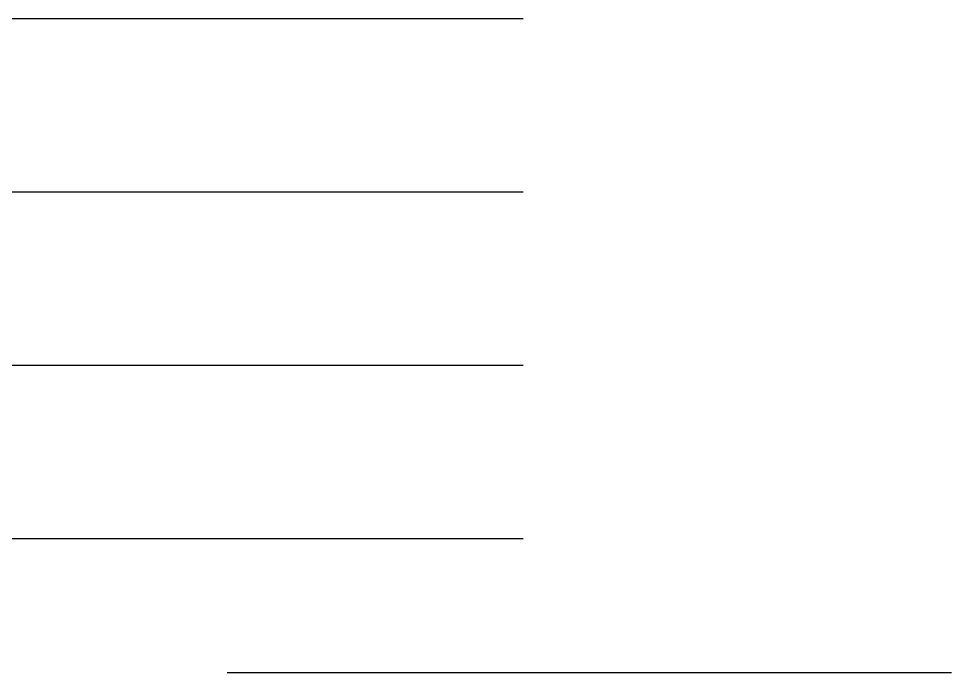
# Model space of a CAD drawing. Header units: millimetres. Extents: x 107 to 2900, y 85 to 3996.
# Drawn here: x 1123.82 to 1172.23, y 1173.52 to 1207.48 of the extents above; entities that cross this region are included whole.
import ezdxf
from ezdxf.lldxf.tags import DXFTag

# ---------------------------------------------------------------- set-up
doc = ezdxf.new("R2010")
doc.units = ezdxf.units.MM
doc.layers.add('1', color=1, linetype='CENTER')
tags = doc.linetypes.add('CENTER', pattern=[2, 1.25, -0.25, 0.25, -0.25]).pattern_tags.tags
tags[10:11] = [DXFTag(74, 4), DXFTag(75, 0), DXFTag(340, '0'), DXFTag(46, 1.0), DXFTag(50, 0.0), DXFTag(44, 0.0), DXFTag(45, 0.0)]
tags[8:9] = [DXFTag(74, 4), DXFTag(75, 0), DXFTag(340, '0'), DXFTag(46, 1.0), DXFTag(50, 0.0), DXFTag(44, 0.0), DXFTag(45, 0.0)]
tags[6:7] = [DXFTag(74, 4), DXFTag(75, 0), DXFTag(340, '0'), DXFTag(46, 1.0), DXFTag(50, 0.0), DXFTag(44, 0.0), DXFTag(45, 0.0)]
tags[4:5] = [DXFTag(74, 4), DXFTag(75, 0), DXFTag(340, '0'), DXFTag(46, 1.0), DXFTag(50, 0.0), DXFTag(44, 0.0), DXFTag(45, 0.0)]

# ---------------------------------------------------------------- blocks, each defined once
blk = doc.blocks.new('ㅡㄷㅅㄷㄱㄱ스')
at = {"color": 7, "linetype": 'Continuous'}
blk.add_line((9875.34, 3024.81), (10024.5, 3024.81), dxfattribs=at)

msp = doc.modelspace()

# ---------------------------------------------------------------- linework, layer by layer
at = {"layer": '1', "color": 7, "linetype": 'Continuous'}
for p, q in [((1078.388, 1207.482), (1145.511, 1207.482)), ((1145.511, 1207.482), (1150.011, 1207.482)), ((1078.388, 1198.482), (1145.511, 1198.482)), ((1145.511, 1198.482), (1150.011, 1198.482)), ((1078.388, 1189.482), (1145.511, 1189.482)), ((1145.511, 1189.482), (1150.011, 1189.482)), ((1078.388, 1180.482), (1145.511, 1180.482)), ((1145.511, 1180.482), (1150.011, 1180.482))]:
    msp.add_line(p, q, dxfattribs=at)

# ---------------------------------------------------------------- block references
at = {"xscale": 0.2519999999999856, "yscale": 0.2519999999999856, "zscale": 0.2519999999999856}
msp.add_blockref('ㅡㄷㅅㄷㄱㄱ스', (-1353.943, 411.271), dxfattribs=at)

doc.saveas('drawing.dxf')
